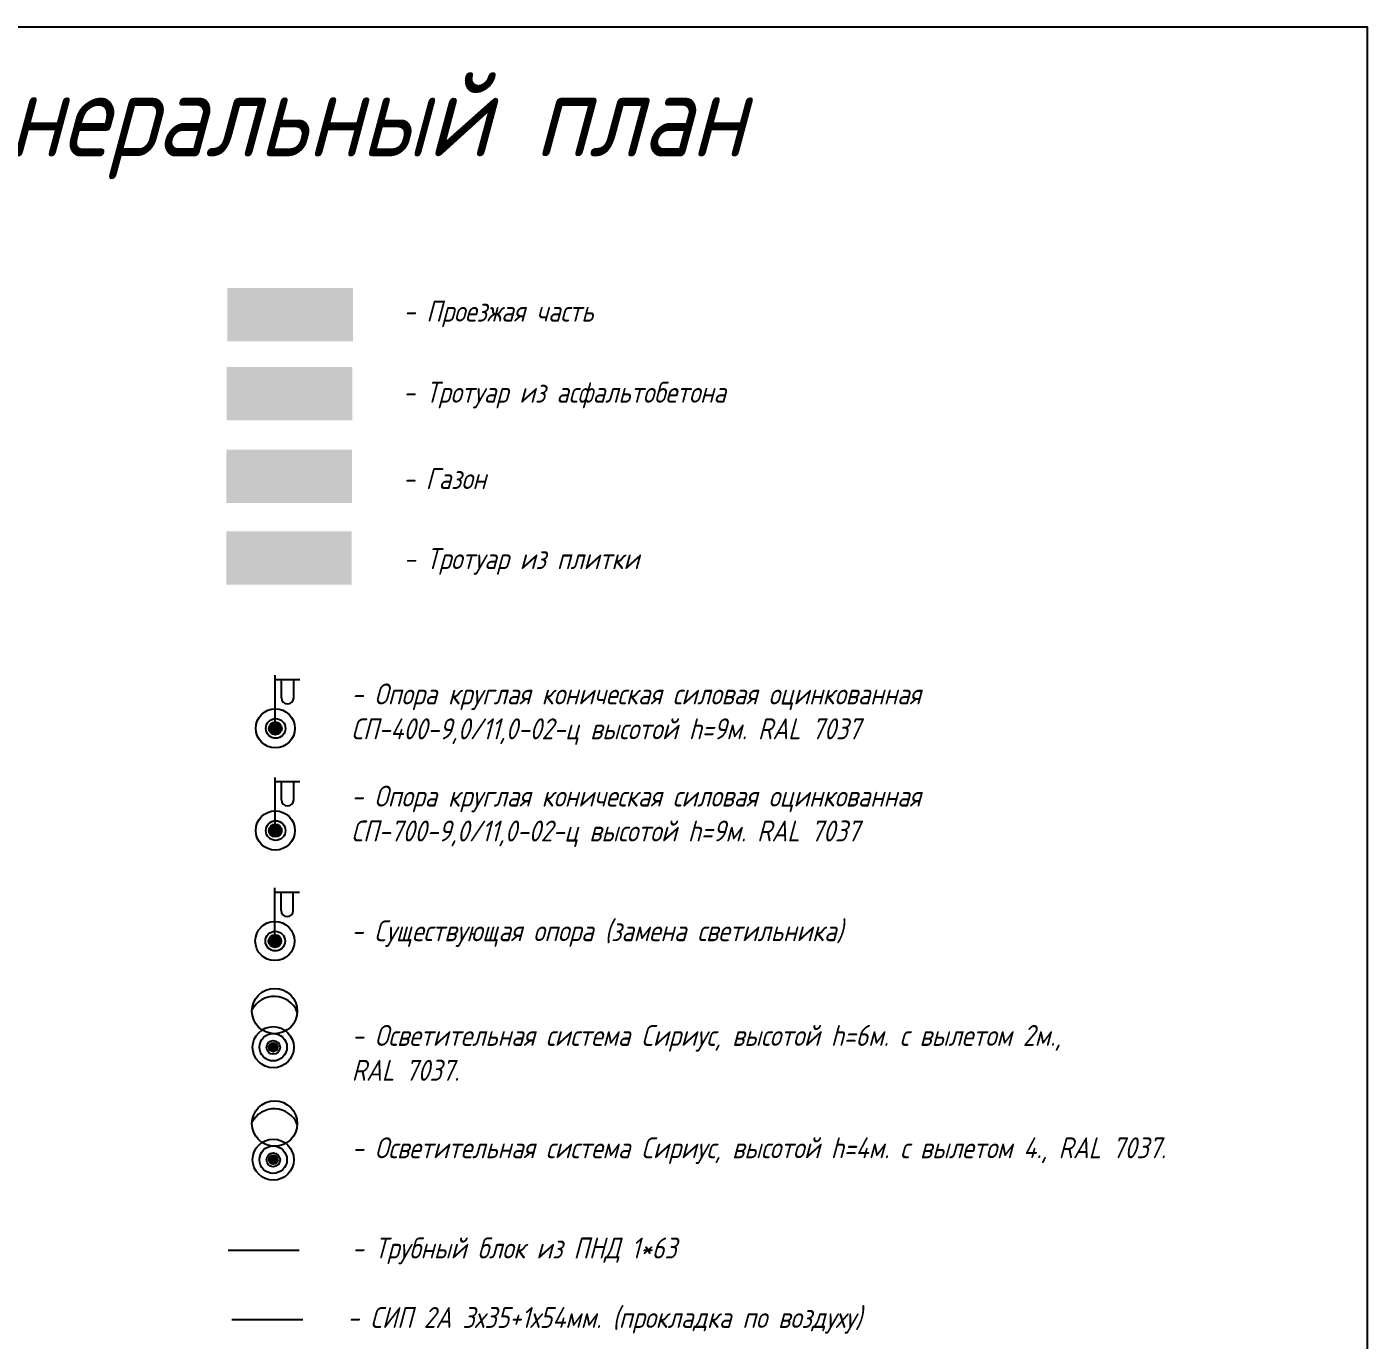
# Model space of a CAD drawing. Extents: x -2918 to -212, y 225 to 5715.
# Drawn here: x -737.2 to -576.9, y 892.1 to 1049.1 of the extents above; entities that cross this region are included whole.
import ezdxf

# ---------------------------------------------------------------- set-up
doc = ezdxf.new("R2010")
doc.units = 0
doc.layers.get('0').update_dxf_attribs({"linetype": 'CONTINUOUS'})
doc.layers.get('DEFPOINTS').update_dxf_attribs({"linetype": 'CONTINUOUS'})
for name, color, linetype in [('_ТИП_1__РЕМ__ЩМА_', 251, 'CONTINUOUS'), ('_ТИП_5__РЕМ__ТР_ИЗ_А_Б_', 41, 'CONTINUOUS'), ('_ТИП_7__ГАЗОН_', 80, 'CONTINUOUS'), ('_ТИП_8__РЕМ__ТР_ИЗ_ПЛИТКИ_', 171, 'CONTINUOUS'), ('ВСПОМОГАТЕЛЬНЫЙ_СЛОЙ_В_БЛО', 7, 'CONTINUOUS'), ('ИОС_ОПОРА_КО_ВЫЛЕТ_4М_', 5, 'CONTINUOUS'), ('ИОС_ОПОРА_НО_400', 1, 'CONTINUOUS'), ('ИОС_ОПОРА_НО_700', 5, 'CONTINUOUS'), ('СИП_2А', 3, 'CONTINUOUS')]:
    doc.layers.add(name, color=color, linetype=linetype)
doc.styles.add('$MORISSOT2_5', font='romans.shx', dxfattribs={"width": 0.8, "oblique": 15, "height": 2.5})
doc.styles.add('ISOCPEUR', font='isocpeur.ttf', dxfattribs={"width": 0.65})

# ---------------------------------------------------------------- blocks, each defined once
blk = doc.blocks.new('*U49')
at = {"linetype": 'BYBLOCK'}
h = blk.add_hatch(color=0, dxfattribs=at)
edge = h.paths.add_edge_path()
edge.add_arc((0, 0), 0.195, 348.6557, 708.6557)
blk.add_hatch(color=0, dxfattribs=at).paths.add_polyline_path([(-0.033, -0.027, 1), (0.053, 0.023, 1)])
at = {"color": 0, "ltscale": 100}
blk.add_line((0.01, -0.002), (0, 0), dxfattribs=at)
at = {"color": 0, "linetype": 'BYBLOCK'}
for points in [[(0, 0), (0, 1.625)], [(0, 1.5), (0.75, 1.5)], [(0.187, 0.938), (0.187, 1.5)], [(0.562, 0.938), (0.562, 1.5)]]:
    blk.add_lwpolyline(points, dxfattribs=at)
blk.add_lwpolyline([(-0.001, 0.001), (0.001, 0.001), (0.001, -0.001), (-0.001, -0.001)], close=True, dxfattribs=at)
for radius in [0.3, 0.05]:
    blk.add_circle((0.01, -0.002), radius, dxfattribs=at)
blk.add_arc((0.375, 0.938), 0.187, 180, 0, dxfattribs=at)
at = {"layer": 'DEFPOINTS', "color": 2}
blk.add_circle((0, 0), 0.6, dxfattribs=at)
at = {"layer": 'ВСПОМОГАТЕЛЬНЫЙ_СЛОЙ_В_БЛО', "color": 4}
blk.add_circle((0, 0), 0.195, dxfattribs=at)
at = {"color": 0, "style": 'ISOCPEUR'}
blk.add_attdef('ПОДПИСЬ', (-1.14, 2.041), '', height=1.25, dxfattribs=at)

msp = doc.modelspace()

# ---------------------------------------------------------------- hatches: boundary and pattern name
at = {"linetype": 'BYBLOCK'}
h = msp.add_hatch(color=1, dxfattribs=at)
edge = h.paths.add_edge_path()
edge.add_arc((-707.72, 927.12), 0.531, 0, 360)
for color, points in [(1, [(-707.83, 927.13, 1), (-707.57, 927.05, 1)]), (5, [(-707.83, 913.7, 1), (-707.57, 913.62, 1)])]:
    msp.add_hatch(color=color, dxfattribs=at).paths.add_polyline_path(points)
h = msp.add_hatch(color=5, dxfattribs=at)
edge = h.paths.add_edge_path()
edge.add_arc((-707.72, 913.68), 0.531, 0, 360)
at = {"layer": '_ТИП_1__РЕМ__ЩМА_'}
h = msp.add_hatch(color=251, dxfattribs=at)
h.dxf.hatch_style = 1
h.paths.add_polyline_path([(-713.18, 1017.85), (-713.18, 1011.49), (-698.18, 1011.49), (-698.18, 1017.85)])
at = {"layer": '_ТИП_5__РЕМ__ТР_ИЗ_А_Б_'}
h = msp.add_hatch(color=40, dxfattribs=at)
h.dxf.hatch_style = 1
h.paths.add_polyline_path([(-713.26, 1008.4), (-713.26, 1002.04), (-698.26, 1002.04), (-698.26, 1008.4)])
at = {"layer": '_ТИП_7__ГАЗОН_'}
h = msp.add_hatch(color=3, dxfattribs=at)
h.dxf.hatch_style = 1
h.paths.add_polyline_path([(-713.31, 998.54), (-713.31, 992.18), (-698.31, 992.18), (-698.31, 998.54)])
at = {"layer": '_ТИП_8__РЕМ__ТР_ИЗ_ПЛИТКИ_'}
h = msp.add_hatch(color=256, dxfattribs=at)
h.dxf.hatch_style = 1
h.paths.add_polyline_path([(-713.33, 988.78), (-713.33, 982.42), (-698.33, 982.42), (-698.33, 988.78)])

# ---------------------------------------------------------------- linework, layer by layer
at = {"color": 1, "ltscale": 100}
msp.add_line((-707.7, 927.09), (-707.71, 927.12), dxfattribs=at)
at = {"color": 5, "ltscale": 100}
msp.add_line((-707.7, 913.66), (-707.71, 913.68), dxfattribs=at)
msp.add_lwpolyline([(-897.42, 1049.07), (-576.92, 1049.07), (-576.92, 735.19), (-897.42, 735.19)], close=True)
at = {"color": 1, "linetype": 'BYBLOCK'}
msp.add_lwpolyline([(-707.74, 927.15), (-707.68, 927.15), (-707.68, 927.09), (-707.74, 927.09)], close=True, dxfattribs=at)
at = {"color": 5, "linetype": 'BYBLOCK'}
msp.add_lwpolyline([(-707.74, 913.71), (-707.68, 913.71), (-707.68, 913.65), (-707.74, 913.65)], close=True, dxfattribs=at)
at = {"color": 30, "ltscale": 0.5}
msp.add_lwpolyline([(-713.08, 902.88), (-704.61, 902.88)], dxfattribs=at)
at = {"color": 1, "linetype": 'CONTINUOUS'}
msp.add_circle((-707.71, 927.12), 1.64, dxfattribs=at)
at = {"color": 1, "linetype": 'BYBLOCK'}
for radius in [0.819, 0.136]:
    msp.add_circle((-707.7, 927.09), radius, dxfattribs=at)
at = {"color": 1}
msp.add_circle((-707.71, 927.12), 0.532, dxfattribs=at)
at = {"color": 5, "linetype": 'CONTINUOUS'}
msp.add_circle((-707.71, 913.68), 1.64, dxfattribs=at)
at = {"color": 5, "linetype": 'BYBLOCK'}
for radius in [0.819, 0.136]:
    msp.add_circle((-707.7, 913.66), radius, dxfattribs=at)
at = {"color": 5}
msp.add_circle((-707.71, 913.68), 0.532, dxfattribs=at)
at = {"layer": 'ВСПОМОГАТЕЛЬНЫЙ_СЛОЙ_В_БЛО', "color": 1}
msp.add_circle((-707.71, 927.12), 2.46, dxfattribs=at)
at = {"layer": 'ВСПОМОГАТЕЛЬНЫЙ_СЛОЙ_В_БЛО', "color": 5}
msp.add_circle((-707.71, 913.68), 2.46, dxfattribs=at)
at = {"layer": 'ИОС_ОПОРА_КО_ВЫЛЕТ_4М_', "color": 1}
msp.add_circle((-707.54, 931.44), 2.71, dxfattribs=at)
at = {"layer": 'ИОС_ОПОРА_КО_ВЫЛЕТ_4М_', "color": 5}
msp.add_circle((-707.54, 918), 2.71, dxfattribs=at)
at = {"layer": 'ИОС_ОПОРА_КО_ВЫЛЕТ_4М_', "color": 1, "ltscale": 4}
msp.add_arc((-707.59, 930.23), 2.97, 21.7377, 153.6755, dxfattribs=at)
at = {"layer": 'ИОС_ОПОРА_КО_ВЫЛЕТ_4М_', "color": 5, "ltscale": 4}
msp.add_arc((-707.59, 916.79), 2.97, 21.7377, 153.6755, dxfattribs=at)
at = {"layer": 'СИП_2А', "ltscale": 0.5}
msp.add_lwpolyline([(-712.65, 894.57), (-704.18, 894.57)], dxfattribs=at)

# ---------------------------------------------------------------- block references
at = {"layer": 'ИОС_ОПОРА_НО_400', "linetype": 'BYBLOCK', "xscale": 3.903878125623964, "yscale": 3.903878125623964, "zscale": 3.903878125623964}
msp.add_blockref('*U49', (-707.46, 965.23), dxfattribs=at)
at = {"layer": 'ИОС_ОПОРА_НО_400', "color": 5, "linetype": 'BYBLOCK', "xscale": 3.903878125623964, "yscale": 3.903878125623964, "zscale": 3.903878125623964}
msp.add_blockref('*U49', (-707.46, 953.02), dxfattribs=at)
at = {"layer": 'ИОС_ОПОРА_НО_700', "color": 6, "linetype": 'BYBLOCK', "xscale": 3.903878125623964, "yscale": 3.903878125623964, "zscale": 3.903878125623964}
msp.add_blockref('*U49', (-707.51, 939.81), dxfattribs=at)

# ---------------------------------------------------------------- texts
at = {"style": '$MORISSOT2_5', "oblique": 15, "width": 0.8}
for s, height, p in [('Условники: Генеральный план', 10, (-813, 1033.58)), ('- Проезжая часть', 2.5, (-692.16, 1013.84)), ('- Тротуар из асфальтобетона ', 2.5, (-692.2, 1004.15)), ('- Газон', 2.5, (-692.23, 993.83)), ('- Тротуар из плитки', 2.5, (-692.14, 984.26))]:
    msp.add_text(s, height=height, dxfattribs=at).set_placement(p)
at = {"linetype": 'CONTINUOUS', "style": '$MORISSOT2_5', "oblique": 15, "width": 0.8}
msp.add_text('- СИП 2А 3х35+1х54мм. (прокладка по воздуху)', height=2.5, dxfattribs=at).set_placement((-698.86, 893.57))
at = {"color": 7, "char_height": 2.5, "width": 92.59, "attachment_point": 1, "style": '$MORISSOT2_5'}
for s, insert in [('- О{\\C0;пора круглая коническая силовая оцинкованная СП-400-9,0/11,0-02-ц высотой h=9м. RAL 7037}', (-698.38, 970.59)), ('- О{\\C0;пора круглая коническая силовая оцинкованная СП-700-9,0/11,0-02-ц высотой h=9м. RAL 7037}', (-698.38, 958.38)), ('- Существующая опора (замена светильника)', (-698.38, 942.29)), ('{\\C7;- Осветительная система Сириус, высотой h=6м. с вылетом 2м., RAL 7037.}', (-698.33, 929.78)), ('{\\C7;- Осветительная система Сириус, высотой h=4м. с вылетом 4., RAL 7037.}', (-698.33, 916.35)), ('- Трубный блок из ПНД 1*63', (-698.33, 904.37))]:
    msp.add_mtext(s, dxfattribs=dict(at, insert=insert))

doc.saveas('drawing.dxf')
